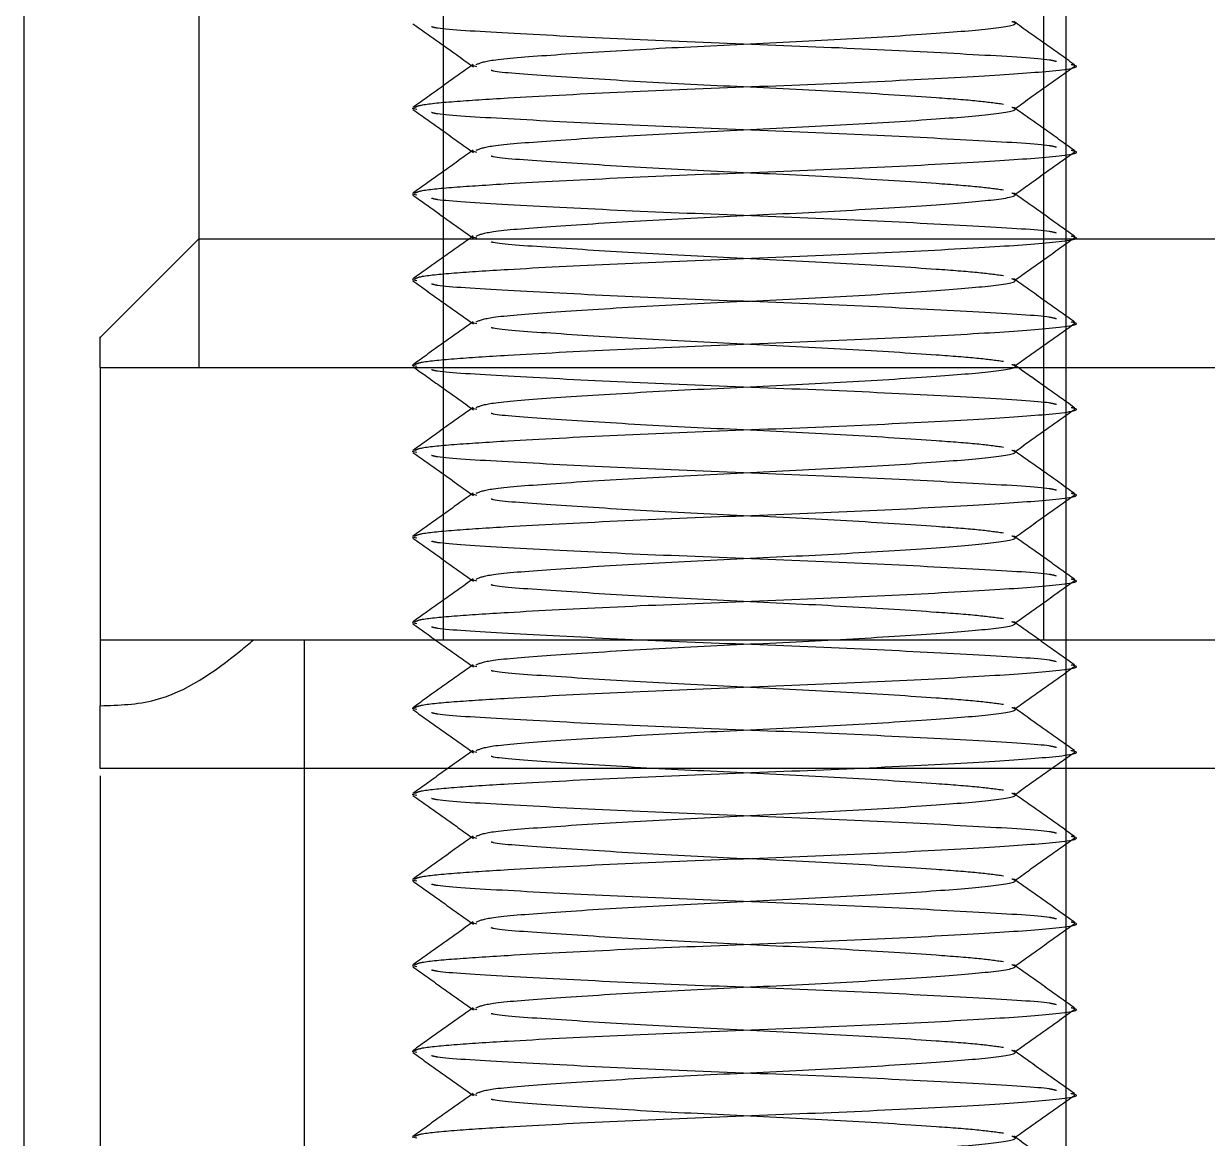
# Model space of a CAD drawing. Header units: metres. Extents: x 0 to 63075, y 0 to 44550.
# Drawn here: x 13729.09 to 13756.69, y 27459.63 to 27485.63 of the extents above; entities that cross this region are included whole.
import ezdxf

# ---------------------------------------------------------------- set-up
doc = ezdxf.new("R2010")
doc.units = ezdxf.units.M
doc.header["$LTSCALE"] = 75
doc.linetypes.add('HIDDEN2', pattern=[4.7625, 3.175, -1.5875])
for name, color, linetype in [('SDM', 7, 'Continuous'), ('SL1', 8, 'Continuous'), ('SL4', 4, 'Continuous'), ('ST1', 7, 'HIDDEN2')]:
    doc.layers.add(name, color=color, linetype=linetype)

# ---------------------------------------------------------------- blocks, each defined once
blk = doc.blocks.new('A$C1d93b9d1')
at = {"layer": 'SL1'}
for p, q in [((5469.577, 3750), (5469.577, 2300.5)), ((5469.577, 3750), (5469.577, 2300.5)), ((5493.877, 3750), (5493.877, 2300.5)), ((5493.877, 3750), (5493.877, 2300.5))]:
    blk.add_line(p, q, dxfattribs=at)
blk = doc.blocks.new('A$C429c7d53')
at = {"layer": 'SL4'}
for p, q in [((12.435, 411.544), (12.435, 390.544)), ((12.435, 390.544), (10.135, 388.244)), ((12.435, 390.544), (37.835, 390.544)), ((10.135, 387.544), (10.135, 381.194)), ((10.135, 387.544), (41.885, 387.544)), ((17.426, 387.565), (17.456, 387.544)), ((31.536, 387.544), (31.472, 387.589)), ((10.135, 381.194), (10.135, 379.657)), ((10.135, 381.194), (13.71, 381.194)), ((10.135, 381.194), (41.885, 381.194)), ((14.892, 381.194), (14.892, 378.194)), ((14.892, 378.194), (10.135, 378.194)), ((37.122, 378.194), (14.892, 378.194)), ((14.892, 378.194), (14.892, 86.437)), ((10.135, 378.019), (10.135, 91.194))]:
    blk.add_line(p, q, dxfattribs=at)
for points, knots in [([(10.135, 387.544), (10.135, 387.729), (10.135, 388.101), (10.135, 388.302), (10.135, 388.242), (10.135, 388.241)], [0, 0, 0, 0, 0.490595, 0.990835, 1, 1, 1, 1]), ([(10.135, 379.657), (10.567, 379.669), (11.721, 379.701), (12.895, 380.509), (13.611, 381.111), (13.71, 381.194)], [0, 0, 0, 0, 0.340267, 0.908995, 1, 1, 1, 1]), ([(10.135, 378.194), (10.135, 378.26), (10.135, 378.425), (10.135, 379.196), (10.135, 379.657)], [0, 0, 0, 0, 0.40124, 1, 1, 1, 1])]:
    blk.add_open_spline(points, degree=3, knots=knots, dxfattribs=at)
at = {"layer": 'ST1'}
for p, q in [((18.135, 412.544), (18.135, 387.544)), ((32.135, 387.544), (32.135, 412.544)), ((18.915, 394.562), (18.814, 394.589)), ((17.515, 393.566), (17.408, 393.589)), ((18.915, 392.562), (18.814, 392.589)), ((17.515, 391.566), (17.408, 391.589)), ((12.435, 390.544), (12.435, 387.544)), ((12.435, 390.544), (12.435, 387.544)), ((18.915, 390.562), (18.814, 390.589)), ((17.515, 389.566), (17.408, 389.589)), ((18.915, 388.562), (18.814, 388.589)), ((17.515, 387.566), (17.408, 387.589)), ((18.135, 387.544), (18.135, 381.194)), ((31.472, 387.589), (31.439, 387.613)), ((32.135, 381.194), (32.135, 387.544)), ((18.915, 386.562), (18.814, 386.589)), ((17.515, 385.566), (17.408, 385.589)), ((18.915, 384.562), (18.814, 384.589)), ((17.515, 383.566), (17.408, 383.589)), ((18.915, 382.562), (18.814, 382.589)), ((17.515, 381.566), (17.408, 381.589)), ((14.892, 381.194), (14.892, 378.194)), ((14.892, 381.194), (14.892, 86.437)), ((18.915, 380.562), (18.814, 380.589)), ((17.515, 379.566), (17.408, 379.589)), ((18.915, 378.562), (18.814, 378.589)), ((17.515, 377.566), (17.408, 377.589)), ((18.915, 376.562), (18.814, 376.589)), ((17.515, 375.566), (17.408, 375.589)), ((18.915, 374.562), (18.814, 374.589)), ((17.515, 373.566), (17.408, 373.589)), ((18.915, 372.562), (18.814, 372.589)), ((17.515, 371.566), (17.408, 371.589)), ((18.915, 370.562), (18.814, 370.589)), ((17.515, 369.566), (17.408, 369.589))]:
    blk.add_line(p, q, dxfattribs=at)
for points, knots in [([(17.426, 395.565), (17.661, 395.398), (18.131, 395.063), (18.601, 394.728), (18.836, 394.561)], [0, 0, 0, 0, 0.500089, 1, 1, 1, 1]), ([(18.902, 394.612), (18.987, 394.648), (19.171, 394.726), (20.569, 394.832), (22.645, 394.968), (25.137, 395.089), (27.617, 395.209), (29.729, 395.345), (31.089, 395.458), (31.58, 395.553), (31.416, 395.604), (31.391, 395.612)], [0, 0, 0, 0, 0.103426, 0.225711, 0.353032, 0.477096, 0.60116, 0.728481, 0.850766, 0.976983, 1, 1, 1, 1]), ([(32.849, 394.608), (32.614, 394.776), (32.144, 395.111), (31.674, 395.446), (31.439, 395.613)], [0, 0, 0, 0, 0.5000921, 1, 1, 1, 1]), ([(32.429, 394.682), (32.384, 394.694), (32.181, 394.748), (30.682, 394.831), (28.187, 394.968), (25.135, 395.089), (22.082, 395.209), (19.591, 395.346), (18.1, 395.428), (17.898, 395.481), (17.857, 395.492)], [0, 0, 0, 0, 0.043096, 0.193298, 0.349673, 0.502056, 0.654439, 0.810815, 0.961016, 1, 1, 1, 1]), ([(18.831, 394.613), (18.596, 394.446), (18.127, 394.111), (17.658, 393.777), (17.423, 393.61)], [0, 0, 0, 0, 0.4999583, 1, 1, 1, 1]), ([(17.466, 393.61), (17.501, 393.629), (17.589, 393.679), (18.318, 393.751), (19.772, 393.845), (22.098, 393.968), (25.136, 394.089), (28.168, 394.209), (30.757, 394.345), (32.389, 394.458), (33.063, 394.552), (32.805, 394.602), (32.771, 394.608)], [0, 0, 0, 0, 0.055573, 0.142553, 0.229074, 0.356478, 0.480628, 0.604778, 0.732181, 0.854555, 0.980855, 1, 1, 1, 1]), ([(31.195, 393.683), (31.012, 393.708), (30.646, 393.759), (29.468, 393.848), (27.621, 393.968), (25.139, 394.089), (22.633, 394.209), (20.614, 394.346), (19.43, 394.422), (19.269, 394.469), (19.254, 394.473)], [0, 0, 0, 0, 0.098651, 0.197725, 0.357803, 0.513786, 0.669769, 0.829847, 0.983594, 1, 1, 1, 1]), ([(31.45, 393.573), (31.684, 393.741), (32.153, 394.075), (32.623, 394.409), (32.857, 394.576)], [0, 0, 0, 0, 0.499967, 1, 1, 1, 1]), ([(18.902, 392.612), (18.987, 392.648), (19.171, 392.726), (20.569, 392.832), (22.645, 392.968), (25.137, 393.089), (27.617, 393.209), (29.729, 393.345), (31.089, 393.458), (31.58, 393.553), (31.416, 393.604), (31.391, 393.612)], [0, 0, 0, 0, 0.103426, 0.225711, 0.353032, 0.477096, 0.60116, 0.728481, 0.850766, 0.976983, 1, 1, 1, 1]), ([(32.849, 392.608), (32.614, 392.776), (32.144, 393.111), (31.674, 393.446), (31.439, 393.613)], [0, 0, 0, 0, 0.500092, 1, 1, 1, 1]), ([(17.426, 393.565), (17.661, 393.398), (18.131, 393.063), (18.601, 392.728), (18.836, 392.561)], [0, 0, 0, 0, 0.5000892, 1, 1, 1, 1]), ([(32.429, 392.682), (32.384, 392.694), (32.181, 392.748), (30.682, 392.831), (28.187, 392.968), (25.135, 393.089), (22.082, 393.209), (19.591, 393.346), (18.1, 393.428), (17.898, 393.481), (17.857, 393.492)], [0, 0, 0, 0, 0.043096, 0.193298, 0.349673, 0.502056, 0.654439, 0.810815, 0.961016, 1, 1, 1, 1]), ([(18.831, 392.613), (18.596, 392.446), (18.127, 392.111), (17.658, 391.777), (17.423, 391.61)], [0, 0, 0, 0, 0.499958, 1, 1, 1, 1]), ([(17.466, 391.61), (17.501, 391.629), (17.589, 391.679), (18.318, 391.751), (19.772, 391.845), (22.098, 391.968), (25.136, 392.089), (28.168, 392.209), (30.757, 392.345), (32.389, 392.458), (33.063, 392.552), (32.805, 392.602), (32.771, 392.608)], [0, 0, 0, 0, 0.055573, 0.142553, 0.229074, 0.356478, 0.480628, 0.604778, 0.732181, 0.854555, 0.980855, 1, 1, 1, 1]), ([(31.195, 391.683), (31.012, 391.708), (30.646, 391.759), (29.468, 391.848), (27.621, 391.968), (25.139, 392.089), (22.633, 392.209), (20.614, 392.346), (19.43, 392.422), (19.269, 392.469), (19.254, 392.473)], [0, 0, 0, 0, 0.098651, 0.197725, 0.357803, 0.513786, 0.669769, 0.829847, 0.983594, 1, 1, 1, 1]), ([(31.45, 391.573), (31.684, 391.741), (32.153, 392.075), (32.623, 392.409), (32.857, 392.576)], [0, 0, 0, 0, 0.4999673, 1, 1, 1, 1]), ([(17.426, 391.565), (17.661, 391.398), (18.131, 391.063), (18.601, 390.728), (18.836, 390.561)], [0, 0, 0, 0, 0.500089, 1, 1, 1, 1]), ([(32.429, 390.682), (32.384, 390.694), (32.181, 390.748), (30.682, 390.831), (28.187, 390.968), (25.135, 391.089), (22.082, 391.209), (19.591, 391.346), (18.1, 391.428), (17.898, 391.481), (17.857, 391.492)], [0, 0, 0, 0, 0.043096, 0.193298, 0.349673, 0.502056, 0.654439, 0.810815, 0.961016, 1, 1, 1, 1]), ([(18.902, 390.612), (18.987, 390.648), (19.171, 390.726), (20.569, 390.832), (22.645, 390.968), (25.137, 391.089), (27.617, 391.209), (29.729, 391.345), (31.089, 391.458), (31.58, 391.553), (31.416, 391.604), (31.391, 391.612)], [0, 0, 0, 0, 0.103426, 0.225711, 0.353032, 0.477096, 0.60116, 0.728481, 0.850766, 0.976983, 1, 1, 1, 1]), ([(32.849, 390.608), (32.614, 390.776), (32.144, 391.111), (31.674, 391.446), (31.439, 391.613)], [0, 0, 0, 0, 0.500092, 1, 1, 1, 1]), ([(18.831, 390.613), (18.596, 390.446), (18.127, 390.111), (17.658, 389.777), (17.423, 389.61)], [0, 0, 0, 0, 0.4999583, 1, 1, 1, 1]), ([(17.466, 389.61), (17.501, 389.629), (17.589, 389.679), (18.318, 389.751), (19.772, 389.845), (22.098, 389.968), (25.136, 390.089), (28.168, 390.209), (30.757, 390.345), (32.389, 390.458), (33.063, 390.552), (32.805, 390.602), (32.771, 390.608)], [0, 0, 0, 0, 0.055573, 0.142553, 0.229074, 0.356478, 0.480628, 0.604778, 0.732181, 0.854555, 0.980855, 1, 1, 1, 1]), ([(31.45, 389.573), (31.684, 389.741), (32.153, 390.075), (32.623, 390.409), (32.857, 390.576)], [0, 0, 0, 0, 0.499967, 1, 1, 1, 1]), ([(31.195, 389.683), (31.012, 389.708), (30.646, 389.759), (29.468, 389.848), (27.621, 389.968), (25.139, 390.089), (22.633, 390.209), (20.614, 390.346), (19.43, 390.422), (19.269, 390.469), (19.254, 390.473)], [0, 0, 0, 0, 0.098651, 0.197725, 0.357803, 0.513786, 0.669769, 0.829847, 0.983594, 1, 1, 1, 1]), ([(17.426, 389.565), (17.661, 389.398), (18.131, 389.063), (18.601, 388.728), (18.836, 388.561)], [0, 0, 0, 0, 0.500089, 1, 1, 1, 1]), ([(32.429, 388.682), (32.384, 388.694), (32.181, 388.748), (30.682, 388.831), (28.187, 388.968), (25.135, 389.089), (22.082, 389.209), (19.591, 389.346), (18.1, 389.428), (17.898, 389.481), (17.857, 389.492)], [0, 0, 0, 0, 0.043096, 0.193298, 0.349673, 0.502056, 0.654439, 0.810815, 0.961016, 1, 1, 1, 1]), ([(18.902, 388.612), (18.987, 388.648), (19.171, 388.726), (20.569, 388.832), (22.645, 388.968), (25.137, 389.089), (27.617, 389.209), (29.729, 389.345), (31.089, 389.458), (31.58, 389.553), (31.416, 389.604), (31.391, 389.612)], [0, 0, 0, 0, 0.1034259, 0.2257113, 0.3530321, 0.4770962, 0.6011602, 0.728481, 0.8507664, 0.976983, 1, 1, 1, 1]), ([(32.849, 388.608), (32.614, 388.776), (32.144, 389.111), (31.674, 389.446), (31.439, 389.613)], [0, 0, 0, 0, 0.500092, 1, 1, 1, 1]), ([(18.831, 388.613), (18.596, 388.446), (18.127, 388.111), (17.658, 387.777), (17.423, 387.61)], [0, 0, 0, 0, 0.4999583, 1, 1, 1, 1]), ([(17.466, 387.61), (17.501, 387.629), (17.589, 387.679), (18.318, 387.751), (19.772, 387.845), (22.098, 387.968), (25.136, 388.089), (28.168, 388.209), (30.757, 388.345), (32.389, 388.458), (33.063, 388.552), (32.805, 388.602), (32.771, 388.608)], [0, 0, 0, 0, 0.055573, 0.142553, 0.229074, 0.356478, 0.480628, 0.604778, 0.732181, 0.854555, 0.980855, 1, 1, 1, 1]), ([(31.195, 387.683), (31.012, 387.708), (30.646, 387.759), (29.468, 387.848), (27.621, 387.968), (25.139, 388.089), (22.633, 388.209), (20.614, 388.346), (19.43, 388.422), (19.269, 388.469), (19.254, 388.473)], [0, 0, 0, 0, 0.098651, 0.197725, 0.357803, 0.513786, 0.669769, 0.829847, 0.983594, 1, 1, 1, 1]), ([(31.45, 387.573), (31.684, 387.741), (32.153, 388.075), (32.623, 388.409), (32.857, 388.576)], [0, 0, 0, 0, 0.4999673, 1, 1, 1, 1]), ([(17.456, 387.544), (17.681, 387.384), (18.141, 387.056), (18.601, 386.728), (18.836, 386.561)], [0, 0, 0, 0, 0.489208, 1, 1, 1, 1]), ([(18.902, 386.612), (18.987, 386.648), (19.171, 386.726), (20.569, 386.832), (22.645, 386.968), (25.137, 387.089), (27.617, 387.209), (29.729, 387.345), (31.089, 387.458), (31.58, 387.553), (31.416, 387.604), (31.391, 387.612)], [0, 0, 0, 0, 0.103426, 0.225711, 0.353032, 0.477096, 0.60116, 0.728481, 0.850766, 0.976983, 1, 1, 1, 1]), ([(32.849, 386.608), (32.614, 386.776), (32.176, 387.088), (31.739, 387.4), (31.536, 387.544)], [0, 0, 0, 0, 0.537018, 1, 1, 1, 1]), ([(32.429, 386.682), (32.384, 386.694), (32.181, 386.748), (30.682, 386.831), (28.187, 386.968), (25.135, 387.089), (22.082, 387.209), (19.591, 387.346), (18.1, 387.428), (17.898, 387.481), (17.857, 387.492)], [0, 0, 0, 0, 0.043096, 0.193298, 0.349673, 0.502056, 0.654439, 0.810815, 0.961016, 1, 1, 1, 1]), ([(18.831, 386.613), (18.596, 386.446), (18.127, 386.111), (17.658, 385.777), (17.423, 385.61)], [0, 0, 0, 0, 0.4999583, 1, 1, 1, 1]), ([(17.466, 385.61), (17.501, 385.629), (17.589, 385.679), (18.318, 385.751), (19.772, 385.845), (22.098, 385.968), (25.136, 386.089), (28.168, 386.209), (30.757, 386.345), (32.389, 386.458), (33.063, 386.552), (32.805, 386.602), (32.771, 386.608)], [0, 0, 0, 0, 0.055573, 0.142553, 0.229074, 0.356478, 0.480628, 0.604778, 0.732181, 0.854555, 0.980855, 1, 1, 1, 1]), ([(31.195, 385.683), (31.012, 385.708), (30.646, 385.759), (29.468, 385.848), (27.621, 385.968), (25.139, 386.089), (22.633, 386.209), (20.614, 386.346), (19.43, 386.422), (19.269, 386.469), (19.254, 386.473)], [0, 0, 0, 0, 0.098651, 0.197725, 0.357803, 0.513786, 0.669769, 0.829847, 0.983594, 1, 1, 1, 1]), ([(31.45, 385.573), (31.684, 385.741), (32.153, 386.075), (32.623, 386.409), (32.857, 386.576)], [0, 0, 0, 0, 0.499967, 1, 1, 1, 1]), ([(18.902, 384.612), (18.987, 384.648), (19.171, 384.726), (20.569, 384.832), (22.645, 384.968), (25.137, 385.089), (27.617, 385.209), (29.729, 385.345), (31.089, 385.458), (31.58, 385.553), (31.416, 385.604), (31.391, 385.612)], [0, 0, 0, 0, 0.1034259, 0.2257113, 0.3530321, 0.4770962, 0.6011602, 0.728481, 0.8507664, 0.976983, 1, 1, 1, 1]), ([(32.849, 384.608), (32.614, 384.776), (32.144, 385.111), (31.674, 385.446), (31.439, 385.613)], [0, 0, 0, 0, 0.500092, 1, 1, 1, 1]), ([(17.426, 385.565), (17.661, 385.398), (18.131, 385.063), (18.601, 384.728), (18.836, 384.561)], [0, 0, 0, 0, 0.500089, 1, 1, 1, 1]), ([(32.429, 384.682), (32.384, 384.694), (32.181, 384.748), (30.682, 384.831), (28.187, 384.968), (25.135, 385.089), (22.082, 385.209), (19.591, 385.346), (18.1, 385.428), (17.898, 385.481), (17.857, 385.492)], [0, 0, 0, 0, 0.043096, 0.193298, 0.349673, 0.502056, 0.654439, 0.810815, 0.961016, 1, 1, 1, 1]), ([(18.831, 384.613), (18.596, 384.446), (18.127, 384.111), (17.658, 383.777), (17.423, 383.61)], [0, 0, 0, 0, 0.499958, 1, 1, 1, 1]), ([(17.466, 383.61), (17.501, 383.629), (17.589, 383.679), (18.318, 383.751), (19.772, 383.845), (22.098, 383.968), (25.136, 384.089), (28.168, 384.209), (30.757, 384.345), (32.389, 384.458), (33.063, 384.552), (32.805, 384.602), (32.771, 384.608)], [0, 0, 0, 0, 0.055573, 0.142553, 0.229074, 0.356478, 0.480628, 0.604778, 0.732181, 0.854555, 0.980855, 1, 1, 1, 1]), ([(31.195, 383.683), (31.012, 383.708), (30.646, 383.759), (29.468, 383.848), (27.621, 383.968), (25.139, 384.089), (22.633, 384.209), (20.614, 384.346), (19.43, 384.422), (19.269, 384.469), (19.254, 384.473)], [0, 0, 0, 0, 0.098651, 0.197725, 0.357803, 0.513786, 0.669769, 0.829847, 0.983594, 1, 1, 1, 1]), ([(31.45, 383.573), (31.684, 383.741), (32.153, 384.075), (32.623, 384.409), (32.857, 384.576)], [0, 0, 0, 0, 0.4999673, 1, 1, 1, 1]), ([(17.426, 383.565), (17.661, 383.398), (18.131, 383.063), (18.601, 382.728), (18.836, 382.561)], [0, 0, 0, 0, 0.5000892, 1, 1, 1, 1]), ([(32.429, 382.682), (32.384, 382.694), (32.181, 382.748), (30.682, 382.831), (28.187, 382.968), (25.135, 383.089), (22.082, 383.209), (19.591, 383.346), (18.1, 383.428), (17.898, 383.481), (17.857, 383.492)], [0, 0, 0, 0, 0.043096, 0.193298, 0.349673, 0.502056, 0.654439, 0.810815, 0.961016, 1, 1, 1, 1]), ([(18.902, 382.612), (18.987, 382.648), (19.171, 382.726), (20.569, 382.832), (22.645, 382.968), (25.137, 383.089), (27.617, 383.209), (29.729, 383.345), (31.089, 383.458), (31.58, 383.553), (31.416, 383.604), (31.391, 383.612)], [0, 0, 0, 0, 0.103426, 0.225711, 0.353032, 0.477096, 0.60116, 0.728481, 0.850766, 0.976983, 1, 1, 1, 1]), ([(32.849, 382.608), (32.614, 382.776), (32.144, 383.111), (31.674, 383.446), (31.439, 383.613)], [0, 0, 0, 0, 0.500092, 1, 1, 1, 1]), ([(18.831, 382.613), (18.596, 382.446), (18.127, 382.111), (17.658, 381.777), (17.423, 381.61)], [0, 0, 0, 0, 0.499958, 1, 1, 1, 1]), ([(17.466, 381.61), (17.501, 381.629), (17.589, 381.679), (18.318, 381.751), (19.772, 381.845), (22.098, 381.968), (25.136, 382.089), (28.168, 382.209), (30.757, 382.345), (32.389, 382.458), (33.063, 382.552), (32.805, 382.602), (32.771, 382.608)], [0, 0, 0, 0, 0.055573, 0.142553, 0.229074, 0.356478, 0.480628, 0.604778, 0.732181, 0.854555, 0.980855, 1, 1, 1, 1]), ([(31.45, 381.573), (31.684, 381.741), (32.153, 382.075), (32.623, 382.409), (32.857, 382.576)], [0, 0, 0, 0, 0.499967, 1, 1, 1, 1]), ([(31.195, 381.683), (31.012, 381.708), (30.646, 381.759), (29.468, 381.848), (27.621, 381.968), (25.139, 382.089), (22.633, 382.209), (20.614, 382.346), (19.43, 382.422), (19.269, 382.469), (19.254, 382.473)], [0, 0, 0, 0, 0.098651, 0.197725, 0.357803, 0.513786, 0.669769, 0.829847, 0.983594, 1, 1, 1, 1]), ([(17.426, 381.565), (17.661, 381.398), (18.131, 381.063), (18.601, 380.728), (18.836, 380.561)], [0, 0, 0, 0, 0.500089, 1, 1, 1, 1]), ([(32.429, 380.682), (32.384, 380.694), (32.181, 380.748), (30.682, 380.831), (28.187, 380.968), (25.135, 381.089), (22.082, 381.209), (19.591, 381.346), (18.1, 381.428), (17.898, 381.481), (17.857, 381.492)], [0, 0, 0, 0, 0.043096, 0.193298, 0.349673, 0.502056, 0.654439, 0.810815, 0.961016, 1, 1, 1, 1]), ([(18.902, 380.612), (18.987, 380.648), (19.171, 380.726), (20.569, 380.832), (22.645, 380.968), (25.137, 381.089), (27.617, 381.209), (29.729, 381.345), (31.089, 381.458), (31.58, 381.553), (31.416, 381.604), (31.391, 381.612)], [0, 0, 0, 0, 0.103426, 0.225711, 0.353032, 0.477096, 0.60116, 0.728481, 0.850766, 0.976983, 1, 1, 1, 1]), ([(32.849, 380.608), (32.614, 380.776), (32.144, 381.111), (31.674, 381.446), (31.439, 381.613)], [0, 0, 0, 0, 0.500092, 1, 1, 1, 1]), ([(18.831, 380.613), (18.596, 380.446), (18.127, 380.111), (17.658, 379.777), (17.423, 379.61)], [0, 0, 0, 0, 0.499958, 1, 1, 1, 1]), ([(17.466, 379.61), (17.501, 379.629), (17.589, 379.679), (18.318, 379.751), (19.772, 379.845), (22.098, 379.968), (25.136, 380.089), (28.168, 380.209), (30.757, 380.345), (32.389, 380.458), (33.063, 380.552), (32.805, 380.602), (32.771, 380.608)], [0, 0, 0, 0, 0.055573, 0.142553, 0.229074, 0.356478, 0.480628, 0.604778, 0.732181, 0.854555, 0.980855, 1, 1, 1, 1]), ([(31.195, 379.683), (31.012, 379.708), (30.646, 379.759), (29.468, 379.848), (27.621, 379.968), (25.139, 380.089), (22.633, 380.209), (20.614, 380.346), (19.43, 380.422), (19.269, 380.469), (19.254, 380.473)], [0, 0, 0, 0, 0.098651, 0.197725, 0.357803, 0.513786, 0.669769, 0.829847, 0.983594, 1, 1, 1, 1]), ([(31.45, 379.573), (31.684, 379.741), (32.153, 380.075), (32.623, 380.409), (32.857, 380.576)], [0, 0, 0, 0, 0.499967, 1, 1, 1, 1]), ([(17.426, 379.565), (17.661, 379.398), (18.131, 379.063), (18.601, 378.728), (18.836, 378.561)], [0, 0, 0, 0, 0.500089, 1, 1, 1, 1]), ([(18.902, 378.612), (18.987, 378.648), (19.171, 378.726), (20.569, 378.832), (22.645, 378.968), (25.137, 379.089), (27.617, 379.209), (29.729, 379.345), (31.089, 379.458), (31.58, 379.553), (31.416, 379.604), (31.391, 379.612)], [0, 0, 0, 0, 0.1034259, 0.2257113, 0.3530321, 0.4770962, 0.6011602, 0.728481, 0.8507664, 0.976983, 1, 1, 1, 1]), ([(32.849, 378.608), (32.614, 378.776), (32.144, 379.111), (31.674, 379.446), (31.439, 379.613)], [0, 0, 0, 0, 0.500092, 1, 1, 1, 1]), ([(32.429, 378.682), (32.384, 378.694), (32.181, 378.748), (30.682, 378.831), (28.187, 378.968), (25.135, 379.089), (22.082, 379.209), (19.591, 379.346), (18.1, 379.428), (17.898, 379.481), (17.857, 379.492)], [0, 0, 0, 0, 0.043096, 0.193298, 0.349673, 0.502056, 0.654439, 0.810815, 0.961016, 1, 1, 1, 1]), ([(18.831, 378.613), (18.596, 378.446), (18.127, 378.111), (17.658, 377.777), (17.423, 377.61)], [0, 0, 0, 0, 0.499958, 1, 1, 1, 1]), ([(17.466, 377.61), (17.501, 377.629), (17.589, 377.679), (18.318, 377.751), (19.772, 377.845), (22.098, 377.968), (25.136, 378.089), (28.168, 378.209), (30.757, 378.345), (32.389, 378.458), (33.063, 378.552), (32.805, 378.602), (32.771, 378.608)], [0, 0, 0, 0, 0.0555734, 0.1425526, 0.2290743, 0.3564777, 0.4806278, 0.604778, 0.7321813, 0.8545546, 0.980855, 1, 1, 1, 1]), ([(31.195, 377.683), (31.012, 377.708), (30.646, 377.759), (29.468, 377.848), (27.621, 377.968), (25.139, 378.089), (22.633, 378.209), (20.614, 378.346), (19.43, 378.422), (19.269, 378.469), (19.254, 378.473)], [0, 0, 0, 0, 0.098651, 0.197725, 0.357803, 0.513786, 0.669769, 0.829847, 0.983594, 1, 1, 1, 1]), ([(31.45, 377.573), (31.684, 377.741), (32.153, 378.075), (32.623, 378.409), (32.857, 378.576)], [0, 0, 0, 0, 0.499967, 1, 1, 1, 1]), ([(17.426, 377.565), (17.661, 377.398), (18.131, 377.063), (18.601, 376.728), (18.836, 376.561)], [0, 0, 0, 0, 0.500089, 1, 1, 1, 1]), ([(18.902, 376.612), (18.987, 376.648), (19.171, 376.726), (20.569, 376.832), (22.645, 376.968), (25.137, 377.089), (27.617, 377.209), (29.729, 377.345), (31.089, 377.458), (31.58, 377.553), (31.416, 377.604), (31.391, 377.612)], [0, 0, 0, 0, 0.103426, 0.225711, 0.353032, 0.477096, 0.60116, 0.728481, 0.850766, 0.976983, 1, 1, 1, 1]), ([(32.849, 376.608), (32.614, 376.776), (32.144, 377.111), (31.674, 377.446), (31.439, 377.613)], [0, 0, 0, 0, 0.500092, 1, 1, 1, 1]), ([(32.429, 376.682), (32.384, 376.694), (32.181, 376.748), (30.682, 376.831), (28.187, 376.968), (25.135, 377.089), (22.082, 377.209), (19.591, 377.346), (18.1, 377.428), (17.898, 377.481), (17.857, 377.492)], [0, 0, 0, 0, 0.043096, 0.193298, 0.349673, 0.502056, 0.654439, 0.810815, 0.961016, 1, 1, 1, 1]), ([(18.831, 376.613), (18.596, 376.446), (18.127, 376.111), (17.658, 375.777), (17.423, 375.61)], [0, 0, 0, 0, 0.499958, 1, 1, 1, 1]), ([(17.466, 375.61), (17.501, 375.629), (17.589, 375.679), (18.318, 375.751), (19.772, 375.845), (22.098, 375.968), (25.136, 376.089), (28.168, 376.209), (30.757, 376.345), (32.389, 376.458), (33.063, 376.552), (32.805, 376.602), (32.771, 376.608)], [0, 0, 0, 0, 0.055573, 0.142553, 0.229074, 0.356478, 0.480628, 0.604778, 0.732181, 0.854555, 0.980855, 1, 1, 1, 1]), ([(31.195, 375.683), (31.012, 375.708), (30.646, 375.759), (29.468, 375.848), (27.621, 375.968), (25.139, 376.089), (22.633, 376.209), (20.614, 376.346), (19.43, 376.422), (19.269, 376.469), (19.254, 376.473)], [0, 0, 0, 0, 0.098651, 0.197725, 0.357803, 0.513786, 0.669769, 0.829847, 0.983594, 1, 1, 1, 1]), ([(31.45, 375.573), (31.684, 375.741), (32.153, 376.075), (32.623, 376.409), (32.857, 376.576)], [0, 0, 0, 0, 0.499967, 1, 1, 1, 1]), ([(17.426, 375.565), (17.661, 375.398), (18.131, 375.063), (18.601, 374.728), (18.836, 374.561)], [0, 0, 0, 0, 0.500089, 1, 1, 1, 1]), ([(32.429, 374.682), (32.384, 374.694), (32.181, 374.748), (30.682, 374.831), (28.187, 374.968), (25.135, 375.089), (22.082, 375.209), (19.591, 375.346), (18.1, 375.428), (17.898, 375.481), (17.857, 375.492)], [0, 0, 0, 0, 0.043096, 0.193298, 0.349673, 0.502056, 0.654439, 0.810815, 0.961016, 1, 1, 1, 1]), ([(18.902, 374.612), (18.987, 374.648), (19.171, 374.726), (20.569, 374.832), (22.645, 374.968), (25.137, 375.089), (27.617, 375.209), (29.729, 375.345), (31.089, 375.458), (31.58, 375.553), (31.416, 375.604), (31.391, 375.612)], [0, 0, 0, 0, 0.1034259, 0.2257113, 0.3530321, 0.4770962, 0.6011602, 0.728481, 0.8507664, 0.976983, 1, 1, 1, 1]), ([(32.849, 374.608), (32.614, 374.776), (32.144, 375.111), (31.674, 375.446), (31.439, 375.613)], [0, 0, 0, 0, 0.500092, 1, 1, 1, 1]), ([(18.831, 374.613), (18.596, 374.446), (18.127, 374.111), (17.658, 373.777), (17.423, 373.61)], [0, 0, 0, 0, 0.499958, 1, 1, 1, 1]), ([(17.466, 373.61), (17.501, 373.629), (17.589, 373.679), (18.318, 373.751), (19.772, 373.845), (22.098, 373.968), (25.136, 374.089), (28.168, 374.209), (30.757, 374.345), (32.389, 374.458), (33.063, 374.552), (32.805, 374.602), (32.771, 374.608)], [0, 0, 0, 0, 0.055573, 0.142553, 0.229074, 0.356478, 0.480628, 0.604778, 0.732181, 0.854555, 0.980855, 1, 1, 1, 1]), ([(31.45, 373.573), (31.684, 373.741), (32.153, 374.075), (32.623, 374.409), (32.857, 374.576)], [0, 0, 0, 0, 0.4999673, 1, 1, 1, 1]), ([(31.195, 373.683), (31.012, 373.708), (30.646, 373.759), (29.468, 373.848), (27.621, 373.968), (25.139, 374.089), (22.633, 374.209), (20.614, 374.346), (19.43, 374.422), (19.269, 374.469), (19.254, 374.473)], [0, 0, 0, 0, 0.098651, 0.197725, 0.357803, 0.513786, 0.669769, 0.829847, 0.983594, 1, 1, 1, 1]), ([(17.426, 373.565), (17.661, 373.398), (18.131, 373.063), (18.601, 372.728), (18.836, 372.561)], [0, 0, 0, 0, 0.500089, 1, 1, 1, 1]), ([(32.429, 372.682), (32.384, 372.694), (32.181, 372.748), (30.682, 372.831), (28.187, 372.968), (25.135, 373.089), (22.082, 373.209), (19.591, 373.346), (18.1, 373.428), (17.898, 373.481), (17.857, 373.492)], [0, 0, 0, 0, 0.043096, 0.193298, 0.349673, 0.502056, 0.654439, 0.810815, 0.961016, 1, 1, 1, 1]), ([(18.902, 372.612), (18.987, 372.648), (19.171, 372.726), (20.569, 372.832), (22.645, 372.968), (25.137, 373.089), (27.617, 373.209), (29.729, 373.345), (31.089, 373.458), (31.58, 373.553), (31.416, 373.604), (31.391, 373.612)], [0, 0, 0, 0, 0.1034259, 0.2257113, 0.3530321, 0.4770962, 0.6011602, 0.728481, 0.8507664, 0.976983, 1, 1, 1, 1]), ([(32.849, 372.608), (32.614, 372.776), (32.144, 373.111), (31.674, 373.446), (31.439, 373.613)], [0, 0, 0, 0, 0.500092, 1, 1, 1, 1]), ([(18.831, 372.613), (18.596, 372.446), (18.127, 372.111), (17.658, 371.777), (17.423, 371.61)], [0, 0, 0, 0, 0.499958, 1, 1, 1, 1]), ([(17.466, 371.61), (17.501, 371.629), (17.589, 371.679), (18.318, 371.751), (19.772, 371.845), (22.098, 371.968), (25.136, 372.089), (28.168, 372.209), (30.757, 372.345), (32.389, 372.458), (33.063, 372.552), (32.805, 372.602), (32.771, 372.608)], [0, 0, 0, 0, 0.055573, 0.142553, 0.229074, 0.356478, 0.480628, 0.604778, 0.732181, 0.854555, 0.980855, 1, 1, 1, 1]), ([(31.195, 371.683), (31.012, 371.708), (30.646, 371.759), (29.468, 371.848), (27.621, 371.968), (25.139, 372.089), (22.633, 372.209), (20.614, 372.346), (19.43, 372.422), (19.269, 372.469), (19.254, 372.473)], [0, 0, 0, 0, 0.098651, 0.197725, 0.357803, 0.513786, 0.669769, 0.829847, 0.983594, 1, 1, 1, 1]), ([(31.45, 371.573), (31.684, 371.741), (32.153, 372.075), (32.623, 372.409), (32.857, 372.576)], [0, 0, 0, 0, 0.499967, 1, 1, 1, 1]), ([(17.426, 371.565), (17.661, 371.398), (18.131, 371.063), (18.601, 370.728), (18.836, 370.561)], [0, 0, 0, 0, 0.500089, 1, 1, 1, 1]), ([(32.429, 370.682), (32.384, 370.694), (32.181, 370.748), (30.682, 370.831), (28.187, 370.968), (25.135, 371.089), (22.082, 371.209), (19.591, 371.346), (18.1, 371.428), (17.898, 371.481), (17.857, 371.492)], [0, 0, 0, 0, 0.043096, 0.193298, 0.349673, 0.502056, 0.654439, 0.810815, 0.961016, 1, 1, 1, 1]), ([(18.902, 370.612), (18.987, 370.648), (19.171, 370.726), (20.569, 370.832), (22.645, 370.968), (25.137, 371.089), (27.617, 371.209), (29.729, 371.345), (31.089, 371.458), (31.58, 371.553), (31.416, 371.604), (31.391, 371.612)], [0, 0, 0, 0, 0.103426, 0.225711, 0.353032, 0.477096, 0.60116, 0.728481, 0.850766, 0.976983, 1, 1, 1, 1]), ([(32.849, 370.608), (32.614, 370.776), (32.144, 371.111), (31.674, 371.446), (31.439, 371.613)], [0, 0, 0, 0, 0.5000921, 1, 1, 1, 1]), ([(18.831, 370.613), (18.596, 370.446), (18.127, 370.111), (17.658, 369.777), (17.423, 369.61)], [0, 0, 0, 0, 0.4999583, 1, 1, 1, 1]), ([(17.466, 369.61), (17.501, 369.629), (17.589, 369.679), (18.318, 369.751), (19.772, 369.845), (22.098, 369.968), (25.136, 370.089), (28.168, 370.209), (30.757, 370.345), (32.389, 370.458), (33.063, 370.552), (32.805, 370.602), (32.771, 370.608)], [0, 0, 0, 0, 0.055573, 0.142553, 0.229074, 0.356478, 0.480628, 0.604778, 0.732181, 0.854555, 0.980855, 1, 1, 1, 1]), ([(31.195, 369.683), (31.012, 369.708), (30.646, 369.759), (29.468, 369.848), (27.621, 369.968), (25.139, 370.089), (22.633, 370.209), (20.614, 370.346), (19.43, 370.422), (19.269, 370.469), (19.254, 370.473)], [0, 0, 0, 0, 0.098651, 0.197725, 0.357803, 0.513786, 0.669769, 0.829847, 0.983594, 1, 1, 1, 1]), ([(31.45, 369.573), (31.684, 369.741), (32.153, 370.075), (32.623, 370.409), (32.857, 370.576)], [0, 0, 0, 0, 0.4999673, 1, 1, 1, 1]), ([(18.902, 368.612), (18.987, 368.648), (19.171, 368.726), (20.569, 368.832), (22.645, 368.968), (25.137, 369.089), (27.617, 369.209), (29.729, 369.345), (31.089, 369.458), (31.58, 369.553), (31.416, 369.604), (31.391, 369.612)], [0, 0, 0, 0, 0.103426, 0.225711, 0.353032, 0.477096, 0.60116, 0.728481, 0.850766, 0.976983, 1, 1, 1, 1]), ([(32.849, 368.608), (32.614, 368.776), (32.144, 369.111), (31.674, 369.446), (31.439, 369.613)], [0, 0, 0, 0, 0.5000921, 1, 1, 1, 1])]:
    blk.add_open_spline(points, degree=3, knots=knots, dxfattribs=at)

msp = doc.modelspace()

# ---------------------------------------------------------------- block references
at = {"layer": 'SDM'}
for name, p in [('A$C1d93b9d1', (8259.513, 24302.833)), ('A$C429c7d53', (13720.74, 27090.066))]:
    msp.add_blockref(name, p, dxfattribs=at)

doc.saveas('drawing.dxf')
